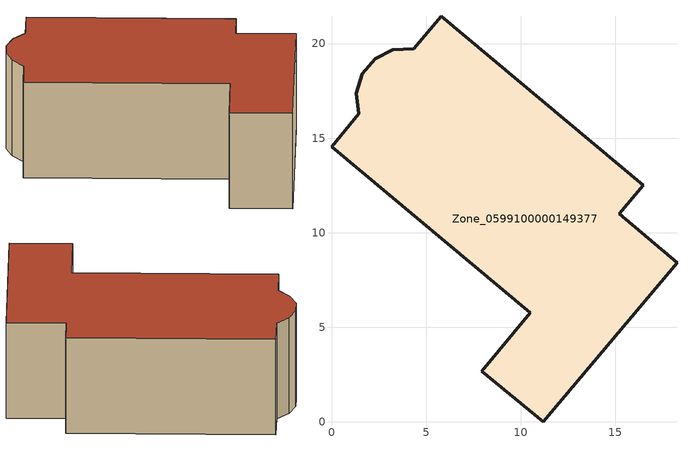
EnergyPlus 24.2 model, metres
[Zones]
Zone_0599100000149377
 floor ground (C_G): 15.2,11 18.26,8.42 11.2,0 7.94,2.69 10.51,5.77 0,14.55 1.44,16.28 1.32,17.38 1.62,18.4 2.3,19.19 3.23,19.66 4.35,19.73 5.79,21.45 16.48,12.52 z0
 wall outside (C_F): 1.44,16.28 0,14.55 10.51,5.77 7.94,2.69 11.2,0 18.26,8.42 15.2,11 16.48,12.52 5.79,21.45 4.35,19.73 3.23,19.66 2.3,19.19 1.62,18.4 1.32,17.38 1.44,16.28 z0:7.21
 roof outside (C_R): 15.2,11 16.48,12.52 5.79,21.45 4.35,19.73 3.23,19.66 2.3,19.19 1.62,18.4 1.32,17.38 1.44,16.28 0,14.55 10.51,5.77 7.94,2.69 11.2,0 18.26,8.42 z7.21
[BUILDING]
Pand.0599100000149377: North Axis=0; Terrain=City; Loads Convergence Tolerance Value=0.04; Temperature Convergence Tolerance Value=0.4; Solar Distribution=FullExterior; Maximum Number of Warmup Days=25; Minimum Number of Warmup Days=1
[Site:Location]
Rotterdam.The.Hague.AP_ZH_NLD Design_Conditions: Latitude=51.96; Longitude=4.45; Time Zone=1; Elevation=-4.5
[SITE:GROUNDTEMPERATURE:BUILDINGSURFACE]
18, 18, 18, 18, 18, 18, 18, 18, 18, 18, 18, 18
[MATERIAL] Thermal Absorptance=0.9; Solar Absorptance=0.7; Visible Absorptance=0.7
Name | Roughness | Thickness | Conductivity | Density | Specific Heat
G.D.1992-2005 | MediumSmooth | 0.15 | 0.06 | 540 | 1210
F.D.1992-2005 | Rough | 0.3 | 0.12 | 1920 | 840
R.D.1992-2005 | MediumRough | 0.2 | 0.08 | 1500 | 1000
[CONSTRUCTION]
C_G: G.D.1992-2005
C_F: F.D.1992-2005
C_R: R.D.1992-2005
[ZONE]
Zone_0599100000149377: Type=1; Multiplier=1; Ceiling Height=Autocalculate; Volume=Autocalculate; Floor Area=autocalculate; Part of Total Floor Area=Yes
[ZONEINFILTRATION:DESIGNFLOWRATE]
Infil_Zone_0599100000149377: Zone or ZoneList or Space or SpaceList=Zone_0599100000149377; Schedule=AlwaysOn; Design Flow Rate Calculation Method=Flow/Area; Flow Rate per Floor Area=0.0021; Constant Term Coefficient=1; Temperature Term Coefficient=0; Velocity Term Coefficient=0; Velocity Squared Term Coefficient=0
[HVACTEMPLATE:ZONE:IDEALLOADSAIRSYSTEM]
Zone_0599100000149377: Maximum Heating Supply Air Temperature=50; Minimum Cooling Supply Air Temperature=13; Maximum Heating Supply Air Humidity Ratio=0.0156; Minimum Cooling Supply Air Humidity Ratio=0.0077; Heating Limit=NoLimit; Cooling Limit=NoLimit; Dehumidification Control Type=ConstantSensibleHeatRatio; Cooling Sensible Heat Ratio=0.7; Dehumidification Setpoint=60; Humidification Control Type=None; Humidification Setpoint=30; Outdoor Air Method=None; Outdoor Air Flow Rate per Person=0.00944; Outdoor Air Flow Rate per Zone Floor Area=0; Outdoor Air Flow Rate per Zone=0; Demand Controlled Ventilation Type=None; Outdoor Air Economizer Type=NoEconomizer; Heat Recovery Type=None; Sensible Heat Recovery Effectiveness=0.7; Latent Heat Recovery Effectiveness=0.65
[ZONECONTROL:THERMOSTAT]
ThermostatControl_Zone_0599100000149377: Zone or ZoneList=Zone_0599100000149377; Control Type Schedule=DualSetpointControlType; Control 1=Thermostat_Zone_0599100000149377; Temperature Difference Between Cutout And Setpoint=0
[THERMOSTATSETPOINT:DUALSETPOINT]
Thermostat_Zone_0599100000149377: Heating Setpoint Temperature Schedule=HeatingSetpoint_Zone_0599100000149377; Cooling Setpoint Temperature Schedule=CoolingSetpoint_Zone_0599100000149377
[SCHEDULE:COMPACT]
HeatingSetpoint_Zone_0599100000149377: Through: 12/31, For: AllDays, Until: 24:00, 21
CoolingSetpoint_Zone_0599100000149377: Through: 12/31, For: AllDays, Until: 24:00, 24
DualSetpointControlType: Through: 12/31, For: AllDays, Until: 24:00, 4
AlwaysOn: Through: 12/31, For: AllDays, Until: 24:00, 1
